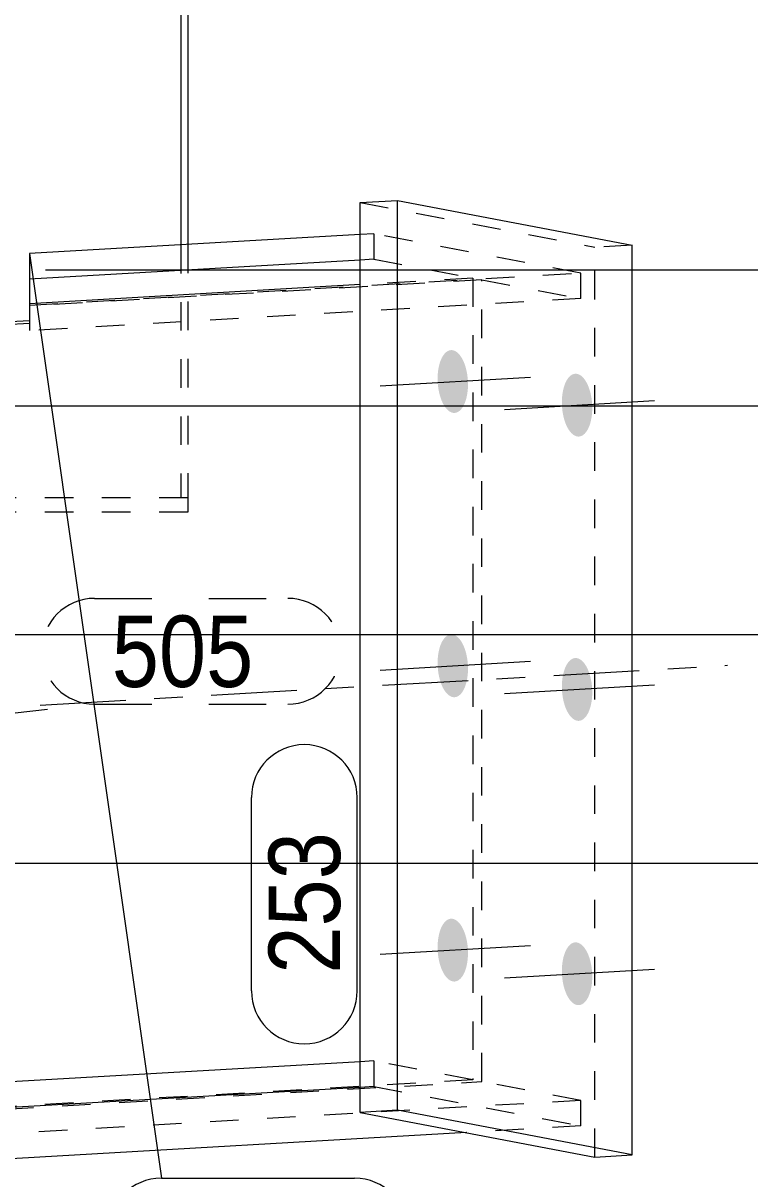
# Model space of a CAD drawing. Header units: millimetres. Extents: x 2 to 825, y 1 to 579.
# Drawn here: x 94.31 to 119.74, y 458.61 to 499.04 of the extents above; entities that cross this region are included whole.
import ezdxf

# ---------------------------------------------------------------- set-up
doc = ezdxf.new("R2010")
doc.units = ezdxf.units.MM
for name, pattern in [('XKITLINE00', [0]), ('XKITLINE01', [4, 1, -1, 1, -1]), ('XKITLINE02', [4, 2, -2]), ('XKITLINE03', [6, 3, -1, 1, -1])]:
    doc.linetypes.add(name, pattern=pattern)
for name, color, linetype, lineweight in [('Bolt', 3, 'Continuous', 0), ('Dimensions', 7, 'Continuous', 0), ('Part', 2, 'Continuous', 0), ('PartMark', 7, 'Continuous', 0)]:
    doc.layers.add(name, color=color, linetype=linetype, lineweight=lineweight)
doc.styles.add('ARIAL', font='ARIAL.TTF')

# ---------------------------------------------------------------- blocks, each defined once
blk = doc.blocks.new('*A39')
at = {"layer": 'Bolt'}
for points in [[(108.818, 486.523), (108.817, 486.577), (108.817, 486.63), (108.819, 486.684), (108.821, 486.736), (108.825, 486.789), (108.83, 486.84), (108.837, 486.891), (108.844, 486.941), (108.853, 486.99), (108.863, 487.038), (108.875, 487.084), (108.887, 487.129), (108.9, 487.172), (108.915, 487.214), (108.93, 487.254), (108.947, 487.292), (108.965, 487.329), (108.983, 487.363), (109.003, 487.395), (109.023, 487.426), (109.044, 487.453), (109.065, 487.479), (109.088, 487.502), (109.111, 487.523), (109.135, 487.541), (109.159, 487.557), (109.183, 487.57), (109.208, 487.581), (109.234, 487.589), (109.259, 487.595), (109.285, 487.597), (109.311, 487.598), (109.337, 487.595), (109.363, 487.59), (109.389, 487.582), (109.415, 487.572), (109.441, 487.559), (109.466, 487.544), (109.492, 487.526), (109.517, 487.505), (109.541, 487.482), (109.565, 487.457), (109.589, 487.429), (109.612, 487.4), (109.634, 487.368), (109.656, 487.333), (109.677, 487.297), (109.697, 487.259), (109.716, 487.22), (109.734, 487.178), (109.752, 487.135), (109.768, 487.09), (109.784, 487.044), (109.798, 486.996), (109.812, 486.948), (109.824, 486.898), (109.835, 486.847), (109.845, 486.796), (109.854, 486.743), (109.861, 486.691), (109.867, 486.637), (109.872, 486.584), (109.876, 486.53), (109.879, 486.476), (109.88, 486.422), (109.88, 486.368), (109.878, 486.315), (109.876, 486.262), (109.872, 486.21), (109.867, 486.158), (109.86, 486.107), (109.853, 486.057), (109.844, 486.009), (109.834, 485.961), (109.823, 485.915), (109.81, 485.87), (109.797, 485.826), (109.782, 485.784), (109.767, 485.744), (109.75, 485.706), (109.732, 485.67), (109.714, 485.635), (109.695, 485.603), (109.674, 485.573), (109.653, 485.545), (109.632, 485.52), (109.609, 485.496), (109.586, 485.476), (109.563, 485.457), (109.538, 485.441), (109.514, 485.428), (109.489, 485.417), (109.464, 485.409), (109.438, 485.404), (109.412, 485.401), (109.386, 485.401), (109.36, 485.403), (109.334, 485.409), (109.308, 485.416), (109.282, 485.427), (109.256, 485.44), (109.231, 485.455), (109.205, 485.473), (109.18, 485.493), (109.156, 485.516), (109.132, 485.542), (109.108, 485.569), (109.085, 485.599), (109.063, 485.631), (109.041, 485.665), (109.02, 485.701), (109, 485.739), (108.981, 485.779), (108.963, 485.821), (108.945, 485.864), (108.929, 485.909), (108.913, 485.955), (108.899, 486.002), (108.885, 486.051), (108.873, 486.101), (108.862, 486.151), (108.852, 486.203), (108.843, 486.255), (108.836, 486.308), (108.83, 486.361), (108.825, 486.415), (108.821, 486.469)], [(113.167, 485.696), (113.166, 485.75), (113.166, 485.804), (113.167, 485.857), (113.17, 485.91), (113.173, 485.962), (113.179, 486.014), (113.185, 486.065), (113.193, 486.115), (113.202, 486.163), (113.212, 486.211), (113.223, 486.257), (113.235, 486.302), (113.249, 486.346), (113.263, 486.388), (113.279, 486.428), (113.295, 486.466), (113.313, 486.502), (113.331, 486.537), (113.351, 486.569), (113.371, 486.599), (113.392, 486.627), (113.414, 486.652), (113.436, 486.676), (113.459, 486.696), (113.483, 486.715), (113.507, 486.731), (113.532, 486.744), (113.557, 486.755), (113.582, 486.763), (113.607, 486.768), (113.633, 486.771), (113.659, 486.771), (113.685, 486.769), (113.711, 486.763), (113.737, 486.756), (113.763, 486.745), (113.789, 486.732), (113.815, 486.717), (113.84, 486.699), (113.865, 486.679), (113.89, 486.656), (113.914, 486.63), (113.937, 486.603), (113.96, 486.573), (113.982, 486.541), (114.004, 486.507), (114.025, 486.471), (114.045, 486.433), (114.064, 486.393), (114.083, 486.351), (114.1, 486.308), (114.117, 486.263), (114.132, 486.217), (114.147, 486.17), (114.16, 486.121), (114.172, 486.071), (114.183, 486.021), (114.193, 485.969), (114.202, 485.917), (114.209, 485.864), (114.216, 485.811), (114.221, 485.757), (114.225, 485.703), (114.227, 485.649), (114.228, 485.595), (114.228, 485.542), (114.227, 485.488), (114.224, 485.436), (114.22, 485.383), (114.215, 485.332), (114.209, 485.281), (114.201, 485.231), (114.192, 485.182), (114.182, 485.134), (114.171, 485.088), (114.159, 485.043), (114.145, 485), (114.131, 484.958), (114.115, 484.918), (114.098, 484.88), (114.081, 484.843), (114.062, 484.809), (114.043, 484.777), (114.023, 484.746), (114.002, 484.719), (113.98, 484.693), (113.958, 484.67), (113.934, 484.649), (113.911, 484.631), (113.887, 484.615), (113.862, 484.602), (113.837, 484.591), (113.812, 484.583), (113.786, 484.577), (113.76, 484.575), (113.734, 484.574), (113.708, 484.577), (113.682, 484.582), (113.656, 484.59), (113.63, 484.6), (113.605, 484.613), (113.579, 484.628), (113.554, 484.646), (113.529, 484.667), (113.504, 484.69), (113.48, 484.715), (113.457, 484.743), (113.434, 484.772), (113.411, 484.804), (113.39, 484.839), (113.369, 484.875), (113.349, 484.913), (113.329, 484.952), (113.311, 484.994), (113.293, 485.037), (113.277, 485.082), (113.261, 485.128), (113.247, 485.176), (113.234, 485.224), (113.221, 485.274), (113.21, 485.325), (113.2, 485.376), (113.192, 485.429), (113.184, 485.481), (113.178, 485.535), (113.173, 485.588), (113.169, 485.642)], [(108.818, 476.578), (108.817, 476.632), (108.817, 476.685), (108.819, 476.739), (108.821, 476.792), (108.825, 476.844), (108.83, 476.896), (108.837, 476.946), (108.844, 476.996), (108.853, 477.045), (108.863, 477.093), (108.875, 477.139), (108.887, 477.184), (108.9, 477.228), (108.915, 477.269), (108.93, 477.309), (108.947, 477.348), (108.965, 477.384), (108.983, 477.418), (109.003, 477.451), (109.023, 477.481), (109.044, 477.509), (109.065, 477.534), (109.088, 477.557), (109.111, 477.578), (109.135, 477.596), (109.159, 477.612), (109.183, 477.626), (109.208, 477.636), (109.234, 477.644), (109.259, 477.65), (109.285, 477.653), (109.311, 477.653), (109.337, 477.65), (109.363, 477.645), (109.389, 477.637), (109.415, 477.627), (109.441, 477.614), (109.466, 477.599), (109.492, 477.581), (109.517, 477.56), (109.541, 477.537), (109.565, 477.512), (109.589, 477.485), (109.612, 477.455), (109.634, 477.423), (109.656, 477.389), (109.677, 477.353), (109.697, 477.315), (109.716, 477.275), (109.734, 477.233), (109.752, 477.19), (109.768, 477.145), (109.784, 477.099), (109.798, 477.052), (109.812, 477.003), (109.824, 476.953), (109.835, 476.902), (109.845, 476.851), (109.854, 476.799), (109.861, 476.746), (109.867, 476.692), (109.872, 476.639), (109.876, 476.585), (109.879, 476.531), (109.88, 476.477), (109.88, 476.424), (109.878, 476.37), (109.876, 476.317), (109.872, 476.265), (109.867, 476.213), (109.86, 476.162), (109.853, 476.113), (109.844, 476.064), (109.834, 476.016), (109.823, 475.97), (109.81, 475.925), (109.797, 475.881), (109.782, 475.84), (109.767, 475.8), (109.75, 475.761), (109.732, 475.725), (109.714, 475.691), (109.695, 475.658), (109.674, 475.628), (109.653, 475.6), (109.632, 475.575), (109.609, 475.552), (109.586, 475.531), (109.563, 475.512), (109.538, 475.497), (109.514, 475.483), (109.489, 475.473), (109.464, 475.465), (109.438, 475.459), (109.412, 475.456), (109.386, 475.456), (109.36, 475.459), (109.334, 475.464), (109.308, 475.471), (109.282, 475.482), (109.256, 475.495), (109.231, 475.51), (109.205, 475.528), (109.18, 475.549), (109.156, 475.572), (109.132, 475.597), (109.108, 475.624), (109.085, 475.654), (109.063, 475.686), (109.041, 475.72), (109.02, 475.756), (109, 475.794), (108.981, 475.834), (108.963, 475.876), (108.945, 475.919), (108.929, 475.964), (108.913, 476.01), (108.899, 476.057), (108.885, 476.106), (108.873, 476.156), (108.862, 476.206), (108.852, 476.258), (108.843, 476.31), (108.836, 476.363), (108.83, 476.416), (108.825, 476.47), (108.821, 476.524)], [(113.167, 475.751), (113.166, 475.805), (113.166, 475.859), (113.167, 475.912), (113.17, 475.965), (113.173, 476.017), (113.179, 476.069), (113.185, 476.12), (113.193, 476.17), (113.202, 476.219), (113.212, 476.266), (113.223, 476.313), (113.235, 476.358), (113.249, 476.401), (113.263, 476.443), (113.279, 476.483), (113.295, 476.521), (113.313, 476.557), (113.331, 476.592), (113.351, 476.624), (113.371, 476.654), (113.392, 476.682), (113.414, 476.708), (113.436, 476.731), (113.459, 476.752), (113.483, 476.77), (113.507, 476.786), (113.532, 476.799), (113.557, 476.81), (113.582, 476.818), (113.607, 476.823), (113.633, 476.826), (113.659, 476.826), (113.685, 476.824), (113.711, 476.819), (113.737, 476.811), (113.763, 476.801), (113.789, 476.788), (113.815, 476.772), (113.84, 476.754), (113.865, 476.734), (113.89, 476.711), (113.914, 476.686), (113.937, 476.658), (113.96, 476.628), (113.982, 476.596), (114.004, 476.562), (114.025, 476.526), (114.045, 476.488), (114.064, 476.448), (114.083, 476.407), (114.1, 476.363), (114.117, 476.319), (114.132, 476.272), (114.147, 476.225), (114.16, 476.176), (114.172, 476.127), (114.183, 476.076), (114.193, 476.024), (114.202, 475.972), (114.209, 475.919), (114.216, 475.866), (114.221, 475.812), (114.225, 475.758), (114.227, 475.705), (114.228, 475.651), (114.228, 475.597), (114.227, 475.544), (114.224, 475.491), (114.22, 475.438), (114.215, 475.387), (114.209, 475.336), (114.201, 475.286), (114.192, 475.237), (114.182, 475.19), (114.171, 475.143), (114.159, 475.098), (114.145, 475.055), (114.131, 475.013), (114.115, 474.973), (114.098, 474.935), (114.081, 474.898), (114.062, 474.864), (114.043, 474.832), (114.023, 474.802), (114.002, 474.774), (113.98, 474.748), (113.958, 474.725), (113.934, 474.704), (113.911, 474.686), (113.887, 474.67), (113.862, 474.657), (113.837, 474.646), (113.812, 474.638), (113.786, 474.633), (113.76, 474.63), (113.734, 474.63), (113.708, 474.632), (113.682, 474.637), (113.656, 474.645), (113.63, 474.655), (113.605, 474.668), (113.579, 474.684), (113.554, 474.702), (113.529, 474.722), (113.504, 474.745), (113.48, 474.77), (113.457, 474.798), (113.434, 474.828), (113.411, 474.86), (113.39, 474.894), (113.369, 474.93), (113.349, 474.968), (113.329, 475.008), (113.311, 475.049), (113.293, 475.092), (113.277, 475.137), (113.261, 475.183), (113.247, 475.231), (113.234, 475.279), (113.221, 475.329), (113.21, 475.38), (113.2, 475.431), (113.192, 475.484), (113.184, 475.537), (113.178, 475.59), (113.173, 475.643), (113.169, 475.697)], [(108.818, 466.633), (108.817, 466.687), (108.817, 466.741), (108.819, 466.794), (108.821, 466.847), (108.825, 466.899), (108.83, 466.951), (108.837, 467.002), (108.844, 467.052), (108.853, 467.1), (108.863, 467.148), (108.875, 467.194), (108.887, 467.239), (108.9, 467.283), (108.915, 467.324), (108.93, 467.365), (108.947, 467.403), (108.965, 467.439), (108.983, 467.473), (109.003, 467.506), (109.023, 467.536), (109.044, 467.564), (109.065, 467.589), (109.088, 467.612), (109.111, 467.633), (109.135, 467.652), (109.159, 467.667), (109.183, 467.681), (109.208, 467.691), (109.234, 467.699), (109.259, 467.705), (109.285, 467.708), (109.311, 467.708), (109.337, 467.705), (109.363, 467.7), (109.389, 467.693), (109.415, 467.682), (109.441, 467.669), (109.466, 467.654), (109.492, 467.636), (109.517, 467.615), (109.541, 467.593), (109.565, 467.567), (109.589, 467.54), (109.612, 467.51), (109.634, 467.478), (109.656, 467.444), (109.677, 467.408), (109.697, 467.37), (109.716, 467.33), (109.734, 467.288), (109.752, 467.245), (109.768, 467.2), (109.784, 467.154), (109.798, 467.107), (109.812, 467.058), (109.824, 467.008), (109.835, 466.958), (109.845, 466.906), (109.854, 466.854), (109.861, 466.801), (109.867, 466.748), (109.872, 466.694), (109.876, 466.64), (109.879, 466.586), (109.88, 466.532), (109.88, 466.479), (109.878, 466.425), (109.876, 466.372), (109.872, 466.32), (109.867, 466.268), (109.86, 466.218), (109.853, 466.168), (109.844, 466.119), (109.834, 466.071), (109.823, 466.025), (109.81, 465.98), (109.797, 465.937), (109.782, 465.895), (109.767, 465.855), (109.75, 465.816), (109.732, 465.78), (109.714, 465.746), (109.695, 465.713), (109.674, 465.683), (109.653, 465.656), (109.632, 465.63), (109.609, 465.607), (109.586, 465.586), (109.563, 465.568), (109.538, 465.552), (109.514, 465.539), (109.489, 465.528), (109.464, 465.52), (109.438, 465.514), (109.412, 465.511), (109.386, 465.511), (109.36, 465.514), (109.334, 465.519), (109.308, 465.527), (109.282, 465.537), (109.256, 465.55), (109.231, 465.565), (109.205, 465.583), (109.18, 465.604), (109.156, 465.627), (109.132, 465.652), (109.108, 465.68), (109.085, 465.709), (109.063, 465.741), (109.041, 465.775), (109.02, 465.811), (109, 465.85), (108.981, 465.889), (108.963, 465.931), (108.945, 465.974), (108.929, 466.019), (108.913, 466.065), (108.899, 466.112), (108.885, 466.161), (108.873, 466.211), (108.862, 466.262), (108.852, 466.313), (108.843, 466.365), (108.836, 466.418), (108.83, 466.472), (108.825, 466.525), (108.821, 466.579)], [(113.167, 465.806), (113.166, 465.86), (113.166, 465.914), (113.167, 465.967), (113.17, 466.02), (113.173, 466.073), (113.179, 466.124), (113.185, 466.175), (113.193, 466.225), (113.202, 466.274), (113.212, 466.321), (113.223, 466.368), (113.235, 466.413), (113.249, 466.456), (113.263, 466.498), (113.279, 466.538), (113.295, 466.576), (113.313, 466.613), (113.331, 466.647), (113.351, 466.679), (113.371, 466.709), (113.392, 466.737), (113.414, 466.763), (113.436, 466.786), (113.459, 466.807), (113.483, 466.825), (113.507, 466.841), (113.532, 466.854), (113.557, 466.865), (113.582, 466.873), (113.607, 466.878), (113.633, 466.881), (113.659, 466.881), (113.685, 466.879), (113.711, 466.874), (113.737, 466.866), (113.763, 466.856), (113.789, 466.843), (113.815, 466.827), (113.84, 466.809), (113.865, 466.789), (113.89, 466.766), (113.914, 466.741), (113.937, 466.713), (113.96, 466.683), (113.982, 466.651), (114.004, 466.617), (114.025, 466.581), (114.045, 466.543), (114.064, 466.503), (114.083, 466.462), (114.1, 466.419), (114.117, 466.374), (114.132, 466.328), (114.147, 466.28), (114.16, 466.232), (114.172, 466.182), (114.183, 466.131), (114.193, 466.08), (114.202, 466.027), (114.209, 465.974), (114.216, 465.921), (114.221, 465.867), (114.225, 465.814), (114.227, 465.76), (114.228, 465.706), (114.228, 465.652), (114.227, 465.599), (114.224, 465.546), (114.22, 465.494), (114.215, 465.442), (114.209, 465.391), (114.201, 465.341), (114.192, 465.292), (114.182, 465.245), (114.171, 465.198), (114.159, 465.153), (114.145, 465.11), (114.131, 465.068), (114.115, 465.028), (114.098, 464.99), (114.081, 464.954), (114.062, 464.919), (114.043, 464.887), (114.023, 464.857), (114.002, 464.829), (113.98, 464.803), (113.958, 464.78), (113.934, 464.759), (113.911, 464.741), (113.887, 464.725), (113.862, 464.712), (113.837, 464.701), (113.812, 464.693), (113.786, 464.688), (113.76, 464.685), (113.734, 464.685), (113.708, 464.687), (113.682, 464.692), (113.656, 464.7), (113.63, 464.71), (113.605, 464.723), (113.579, 464.739), (113.554, 464.757), (113.529, 464.777), (113.504, 464.8), (113.48, 464.825), (113.457, 464.853), (113.434, 464.883), (113.411, 464.915), (113.39, 464.949), (113.369, 464.985), (113.349, 465.023), (113.329, 465.063), (113.311, 465.104), (113.293, 465.148), (113.277, 465.192), (113.261, 465.238), (113.247, 465.286), (113.234, 465.335), (113.221, 465.384), (113.21, 465.435), (113.2, 465.487), (113.192, 465.539), (113.184, 465.592), (113.178, 465.645), (113.173, 465.699), (113.169, 465.753)]]:
    blk.add_hatch(color=3, dxfattribs=at).paths.add_polyline_path(points, flags=17)
at = {"layer": 'Bolt', "color": 3, "linetype": 'XKITLINE00', "lineweight": 0}
for p, q in [((106.809, 486.352), (112.063, 486.656)), ((111.158, 485.526), (116.411, 485.83)), ((106.809, 476.407), (112.063, 476.712)), ((111.158, 475.581), (116.411, 475.885)), ((106.809, 466.463), (112.063, 466.767)), ((111.158, 465.636), (116.411, 465.94))]:
    blk.add_line(p, q, dxfattribs=at)
blk = doc.blocks.new('*A42')
at = {"layer": 'Part', "color": 7, "linetype": 'XKITLINE01', "lineweight": 0}
for p, q in [((100.072, 482.428), (78.844, 482.428)), ((78.844, 482.428), (78.844, 481.928)), ((78.844, 481.928), (78.844, 482.428)), ((88.69, 481.928), (88.69, 482.428)), ((91.844, 482.428), (91.844, 481.928)), ((91.844, 481.928), (91.844, 482.428)), ((100.072, 482.428), (100.072, 481.928)), ((100.072, 481.928), (78.844, 481.928))]:
    blk.add_line(p, q, dxfattribs=at)
blk = doc.blocks.new('*A44')
at = {"layer": 'Part', "color": 2, "linetype": 'XKITLINE00', "lineweight": 0}
for p, q in [((100.072, 502.378), (88.449, 502.378)), ((88.449, 502.378), (88.449, 491.404)), ((99.83, 502.378), (99.83, 491.28)), ((100.072, 502.378), (100.072, 491.294))]:
    blk.add_line(p, q, dxfattribs=at)
at = {"layer": 'Part', "color": 7, "linetype": 'XKITLINE01', "lineweight": 0}
for p, q in [((88.69, 482.428), (88.69, 502.378)), ((88.449, 491.404), (88.449, 482.428)), ((99.83, 491.28), (99.83, 482.428)), ((100.072, 491.294), (100.072, 482.428)), ((100.072, 482.428), (88.449, 482.428))]:
    blk.add_line(p, q, dxfattribs=at)
blk = doc.blocks.new('*A55')
at = {"layer": 'Part', "color": 2, "linetype": 'XKITLINE00', "lineweight": 0}
for p, q in [((106.103, 491.643), (94.532, 490.973)), ((94.532, 490.973), (94.532, 488.622)), ((106.103, 490.748), (94.532, 490.078)), ((106.103, 489.889), (94.532, 489.219)), ((94.532, 488.622), (94.094, 488.597)), ((106.103, 462.704), (94.094, 462.009)), ((106.103, 461.809), (94.094, 461.114)), ((109.823, 460.227), (94.094, 459.317))]:
    blk.add_line(p, q, dxfattribs=at)
at = {"layer": 'Part', "color": 7, "linetype": 'XKITLINE01', "lineweight": 0}
for p, q in [((106.586, 491.671), (106.103, 491.643)), ((113.833, 490.294), (106.586, 491.671)), ((106.586, 491.671), (106.586, 490.776)), ((106.586, 490.776), (106.103, 490.748)), ((106.586, 490.776), (110.052, 490.117)), ((94.532, 489.176), (113.833, 490.294)), ((110.366, 490.058), (94.532, 489.141)), ((110.052, 490.117), (106.103, 489.889)), ((110.052, 490.117), (110.052, 462.073)), ((110.366, 462.013), (110.366, 490.058)), ((110.366, 490.058), (113.833, 489.399)), ((113.833, 489.399), (113.833, 490.294)), ((113.833, 489.399), (94.532, 488.281)), ((94.094, 488.597), (85.694, 488.111)), ((85.694, 488.033), (94.532, 488.544)), ((94.532, 488.622), (94.532, 488.281)), ((85.694, 488.111), (85.694, 458.83)), ((106.586, 462.732), (106.103, 462.704)), ((110.052, 462.073), (106.586, 462.732)), ((106.586, 462.732), (106.586, 461.837)), ((110.052, 462.073), (85.694, 460.663)), ((85.694, 460.585), (110.366, 462.013)), ((94.094, 462.009), (85.694, 461.522)), ((106.586, 461.837), (106.103, 461.809)), ((106.586, 461.837), (113.833, 460.459)), ((113.833, 461.354), (110.366, 462.013)), ((113.833, 461.354), (85.694, 459.725)), ((113.833, 460.459), (113.833, 461.354)), ((94.094, 461.114), (85.694, 460.627)), ((113.833, 460.459), (109.823, 460.227)), ((94.094, 459.317), (85.694, 458.83))]:
    blk.add_line(p, q, dxfattribs=at)
at = {"layer": 'Part', "color": 7, "linetype": 'XKITLINE03', "lineweight": 0}
blk.add_line((76.939, 474.139), (118.965, 476.572), dxfattribs=at)
blk = doc.blocks.new('*A57')
at = {"layer": 'Part', "color": 2, "linetype": 'XKITLINE00', "lineweight": 0}
for p, q in [((106.103, 492.758), (107.416, 492.834)), ((107.416, 461.01), (107.416, 492.834)), ((107.416, 492.834), (115.629, 491.272)), ((106.103, 460.934), (106.103, 492.758)), ((115.629, 459.449), (115.629, 491.272)), ((107.416, 461.01), (106.103, 460.934)), ((106.103, 460.934), (114.316, 459.373)), ((115.629, 459.449), (107.416, 461.01)), ((114.316, 459.373), (115.629, 459.449))]:
    blk.add_line(p, q, dxfattribs=at)
at = {"layer": 'Part', "color": 7, "linetype": 'XKITLINE01', "lineweight": 0}
for p in [(106.103, 492.758), (115.629, 491.272), (114.316, 459.373)]:
    blk.add_line(p, (114.316, 491.196), dxfattribs=at)
blk = doc.blocks.new('*A165')
at = {"layer": 'PartMark', "color": 7, "linetype": 'XKITLINE00', "lineweight": 0}
for p, q in [((102.303, 465.184), (102.303, 471.947)), ((106.003, 465.184), (106.003, 471.947))]:
    blk.add_line(p, q, dxfattribs=at)
for centre, start, end in [((104.153, 471.947), 0, 180), ((104.153, 465.184), 180, 0)]:
    blk.add_arc(centre, 1.85, start, end, dxfattribs=at)
at = {"layer": 'PartMark', "color": 3, "style": 'ARIAL', "width": 0.85}
blk.add_text('253', height=2.5, rotation=90.0002, dxfattribs=at).set_placement((105.403, 465.784))
blk = doc.blocks.new('*A167')
at = {"layer": 'PartMark', "color": 7, "linetype": 'XKITLINE00', "lineweight": 0}
for p, q in [((94.532, 490.973), (99.15, 458.63)), ((99.15, 458.63), (105.913, 458.63)), ((99.15, 454.93), (105.913, 454.93))]:
    blk.add_line(p, q, dxfattribs=at)
for centre, start, end in [((99.15, 456.78), 90, 270), ((105.913, 456.78), 270, 90)]:
    blk.add_arc(centre, 1.85, start, end, dxfattribs=at)
at = {"layer": 'PartMark', "color": 3, "style": 'ARIAL', "width": 0.85}
blk.add_text('438', height=2.5, dxfattribs=at).set_placement((99.75, 455.53))
blk = doc.blocks.new('*A179')
at = {"layer": 'PartMark', "color": 7, "linetype": 'XKITLINE02', "lineweight": 0}
for p, q in [((96.815, 478.914), (103.578, 478.914)), ((85.223, 473.958), (96.815, 475.214)), ((96.815, 475.214), (103.578, 475.214))]:
    blk.add_line(p, q, dxfattribs=at)
for centre, start, end in [((96.815, 477.064), 90, 270), ((103.578, 477.064), 270, 90)]:
    blk.add_arc(centre, 1.85, start, end, dxfattribs=at)
at = {"layer": 'PartMark', "color": 3, "style": 'ARIAL', "width": 0.85}
blk.add_text('505', height=2.5, dxfattribs=at).set_placement((97.415, 475.814))
blk = doc.blocks.new('*A197')
at = {"layer": 'Dimensions', "color": 7, "linetype": 'XKITLINE00', "lineweight": 0}
blk.add_line((91.344, 469.647), (147.744, 469.647), dxfattribs=at)
blk = doc.blocks.new('*A198')
at = {"layer": 'Dimensions', "color": 7, "linetype": 'XKITLINE00', "lineweight": 0}
for p, q in [((91.344, 477.647), (147.744, 477.647)), ((91.344, 469.647), (147.744, 469.647))]:
    blk.add_line(p, q, dxfattribs=at)
blk = doc.blocks.new('*A199')
at = {"layer": 'Dimensions', "color": 7, "linetype": 'XKITLINE00', "lineweight": 0}
for p, q in [((91.344, 485.647), (147.744, 485.647)), ((91.344, 477.647), (147.744, 477.647))]:
    blk.add_line(p, q, dxfattribs=at)
blk = doc.blocks.new('*A200')
at = {"layer": 'Dimensions', "color": 7, "linetype": 'XKITLINE00', "lineweight": 0}
for p, q in [((95.094, 490.41), (147.744, 490.41)), ((91.344, 485.647), (147.744, 485.647))]:
    blk.add_line(p, q, dxfattribs=at)

msp = doc.modelspace()

# ---------------------------------------------------------------- block references
at = {"lineweight": 0}
for name in ['*A44', '*A200', '*A57', '*A55', '*A167', '*A199', '*A39', '*A42', '*A198', '*A179', '*A197', '*A165']:
    msp.add_blockref(name, (0, 0), dxfattribs=at)

doc.saveas('drawing.dxf')
